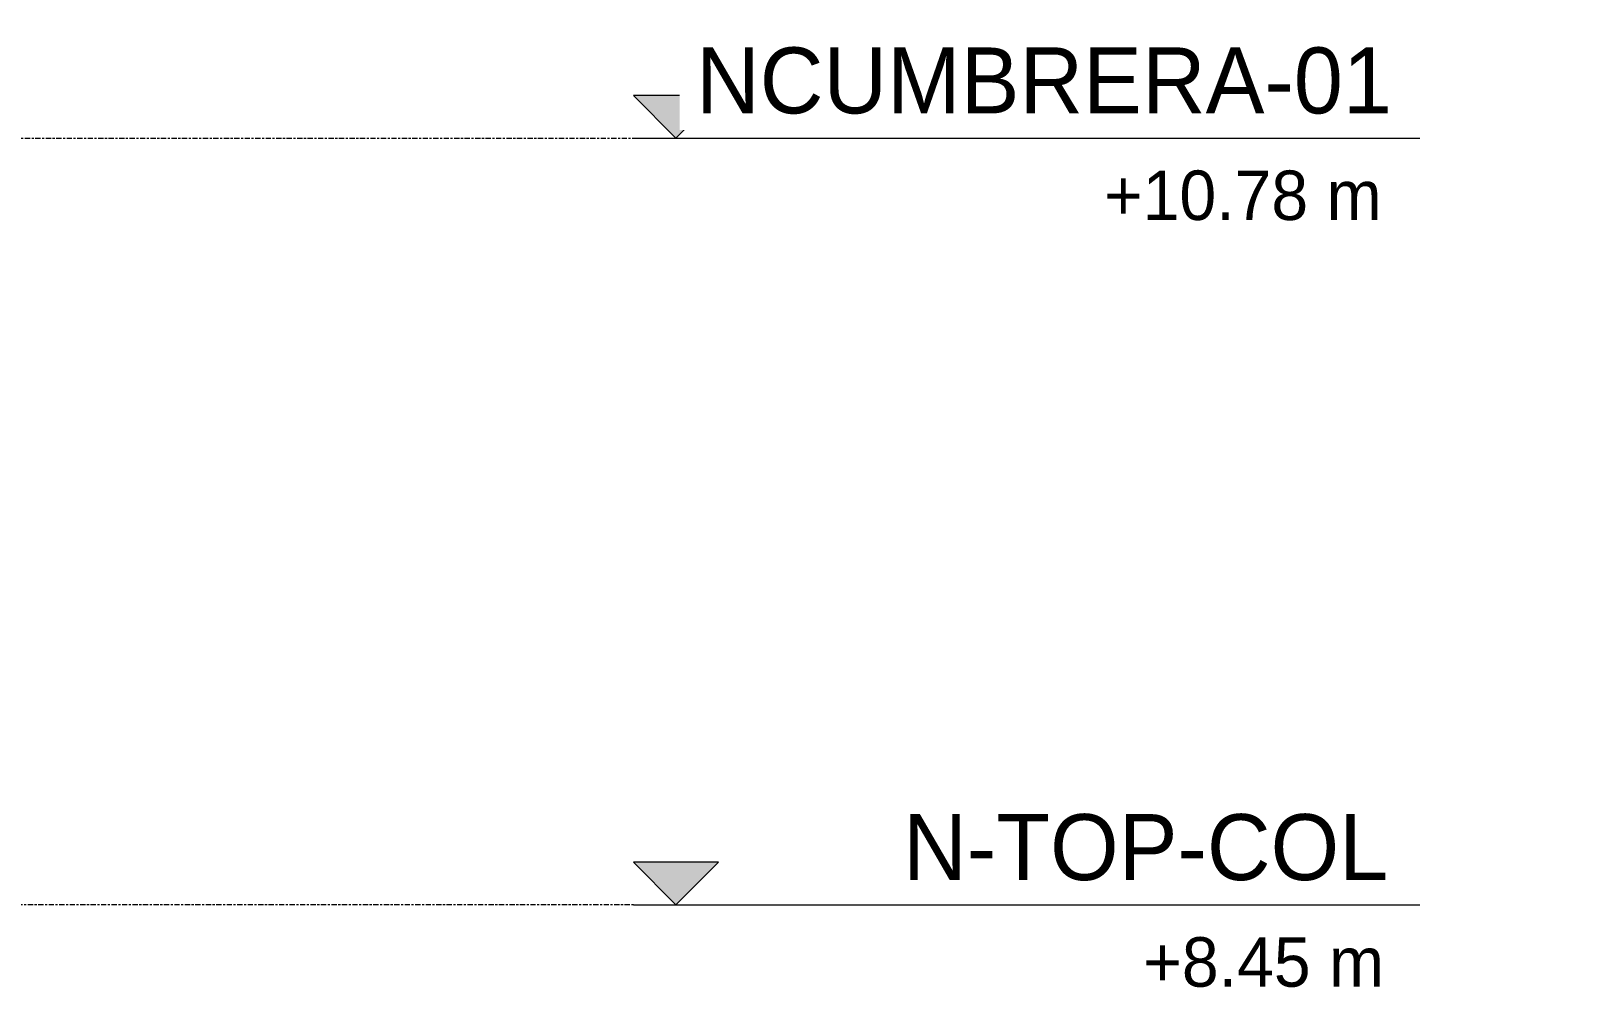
# Model space of a CAD drawing. Header units: centimetres. Extents: x -6111 to 13767, y -285 to 1600.
# Drawn here: x -4579.2 to -4110.4, y 816.5 to 1110 of the extents above; entities that cross this region are included whole.
import ezdxf

# ---------------------------------------------------------------- set-up
doc = ezdxf.new("R2010")
doc.units = ezdxf.units.CM
doc.linetypes.add('Centre', pattern=[3.175, 0.635, -0.475, 1.59, -0.475])
doc.layers.add('A-FLOR-LEVL', color=7, linetype='Continuous', lineweight=9)
doc.styles.add('Century Gothic', font='GOTHIC.TTF', dxfattribs={"height": 20})
doc.styles.add('Century Gothic_1', font='GOTHIC.TTF', dxfattribs={"height": 15})

# ---------------------------------------------------------------- blocks, each defined once
blk = doc.blocks.new('Level - Con_Triangulo-1145637-Elevación Eje 1')
at = {"layer": 'A-FLOR-LEVL', "true_color": 0xe2e2e2}
blk.add_hatch(color=254, dxfattribs=at).paths.add_polyline_path([(-5896.92, 12.86), (-5884.06, 0), (-5871.2, 12.86)])
at = {"layer": 'A-FLOR-LEVL', "color": 253, "true_color": 0xaaaaaa}
for p, q in [((-5896.92, 12.86), (-5871.2, 12.86)), ((-5884.06, 0), (-5896.92, 12.86)), ((-5871.2, 12.86), (-5884.06, 0)), ((-5871.2, 0), (-6109.64, 0))]:
    blk.add_line(p, q, dxfattribs=at)

msp = doc.modelspace()

# ---------------------------------------------------------------- linework, layer by layer
at = {"layer": 'A-FLOR-LEVL', "color": 253, "linetype": 'Centre', "true_color": 0xaaaaaa}
for p, q in [((-5871.196, 1077.508), (-4396.473, 1077.508)), ((-4396.473, 845.103), (-5871.196, 845.103))]:
    msp.add_line(p, q, dxfattribs=at)

# ---------------------------------------------------------------- block references
at = {"layer": 'A-FLOR-LEVL', "color": 253, "true_color": 0xaaaaaa, "extrusion": (0, 0, -1)}
for p in [(10267.668, 1077.508), (10267.668, 845.103)]:
    msp.add_blockref('Level - Con_Triangulo-1145637-Elevación Eje 1', p, dxfattribs=at)

# ---------------------------------------------------------------- texts
at = {"layer": 'A-FLOR-LEVL', "color": 9, "true_color": 0xb7b7b7, "char_height": 15, "attachment_point": 1, "style": 'Century Gothic_1', "bg_fill": 3, "box_fill_scale": 1.25, "bg_fill_color": 256, "bg_fill_true_color": 13158600, "bg_fill_transparency": 0}
for s, insert, width in [('+10.78 m', (-4253.815, 1067.664), 112.23625), ('+8.45 m', (-4241.915, 835.259), 97.80587)]:
    msp.add_mtext(s, dxfattribs=dict(at, insert=insert, width=width))

# ---------------------------------------------------------------- next in the draw order: texts
at = {"layer": 'A-FLOR-LEVL', "color": 9, "true_color": 0xb7b7b7, "char_height": 20, "attachment_point": 1, "style": 'Century Gothic', "bg_fill": 3, "box_fill_scale": 1.25, "bg_fill_color": 256, "bg_fill_true_color": 13158600, "bg_fill_transparency": 0}
for s, insert, width in [('NCUMBRERA-01', (-4377.515, 1104.976), 262.15181), ('N-TOP-COL', (-4314.715, 872.571), 185.9915)]:
    msp.add_mtext(s, dxfattribs=dict(at, insert=insert, width=width))

doc.saveas('drawing.dxf')
